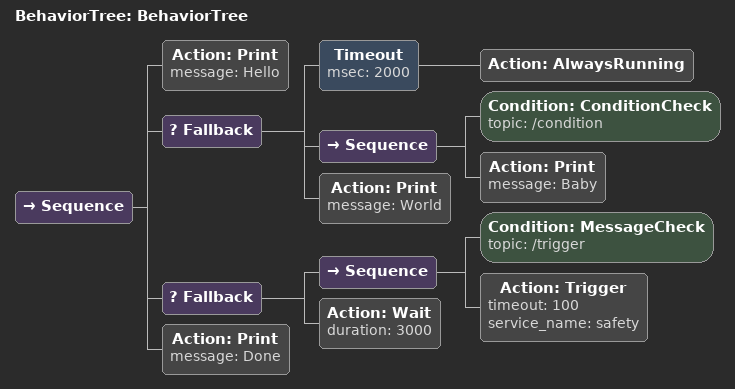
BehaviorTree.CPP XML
<root main_tree_to_execute="BehaviorTree">
    <BehaviorTree ID="BehaviorTree">
        <Sequence>
            <Action ID="Print" message="Hello"/>
            <Fallback>
                <Timeout msec="2000">
                    <Action ID="AlwaysRunning"/>
                </Timeout>
                <Sequence>
                    <Condition ID="ConditionCheck" topic="/condition"/>
                    <Action ID="Print" message="Baby"/>
                </Sequence>
                <Action ID="Print" message="World"/>
            </Fallback>
            <Fallback>
                <Sequence>
                    <Condition ID="MessageCheck" topic="/trigger"/>
                    <Action timeout="100" ID="Trigger" service_name="safety"/>
                </Sequence>
                <Action ID="Wait" duration="3000"/>
            </Fallback>
            <Action ID="Print" message="Done"/>
        </Sequence>
    </BehaviorTree>
</root>
